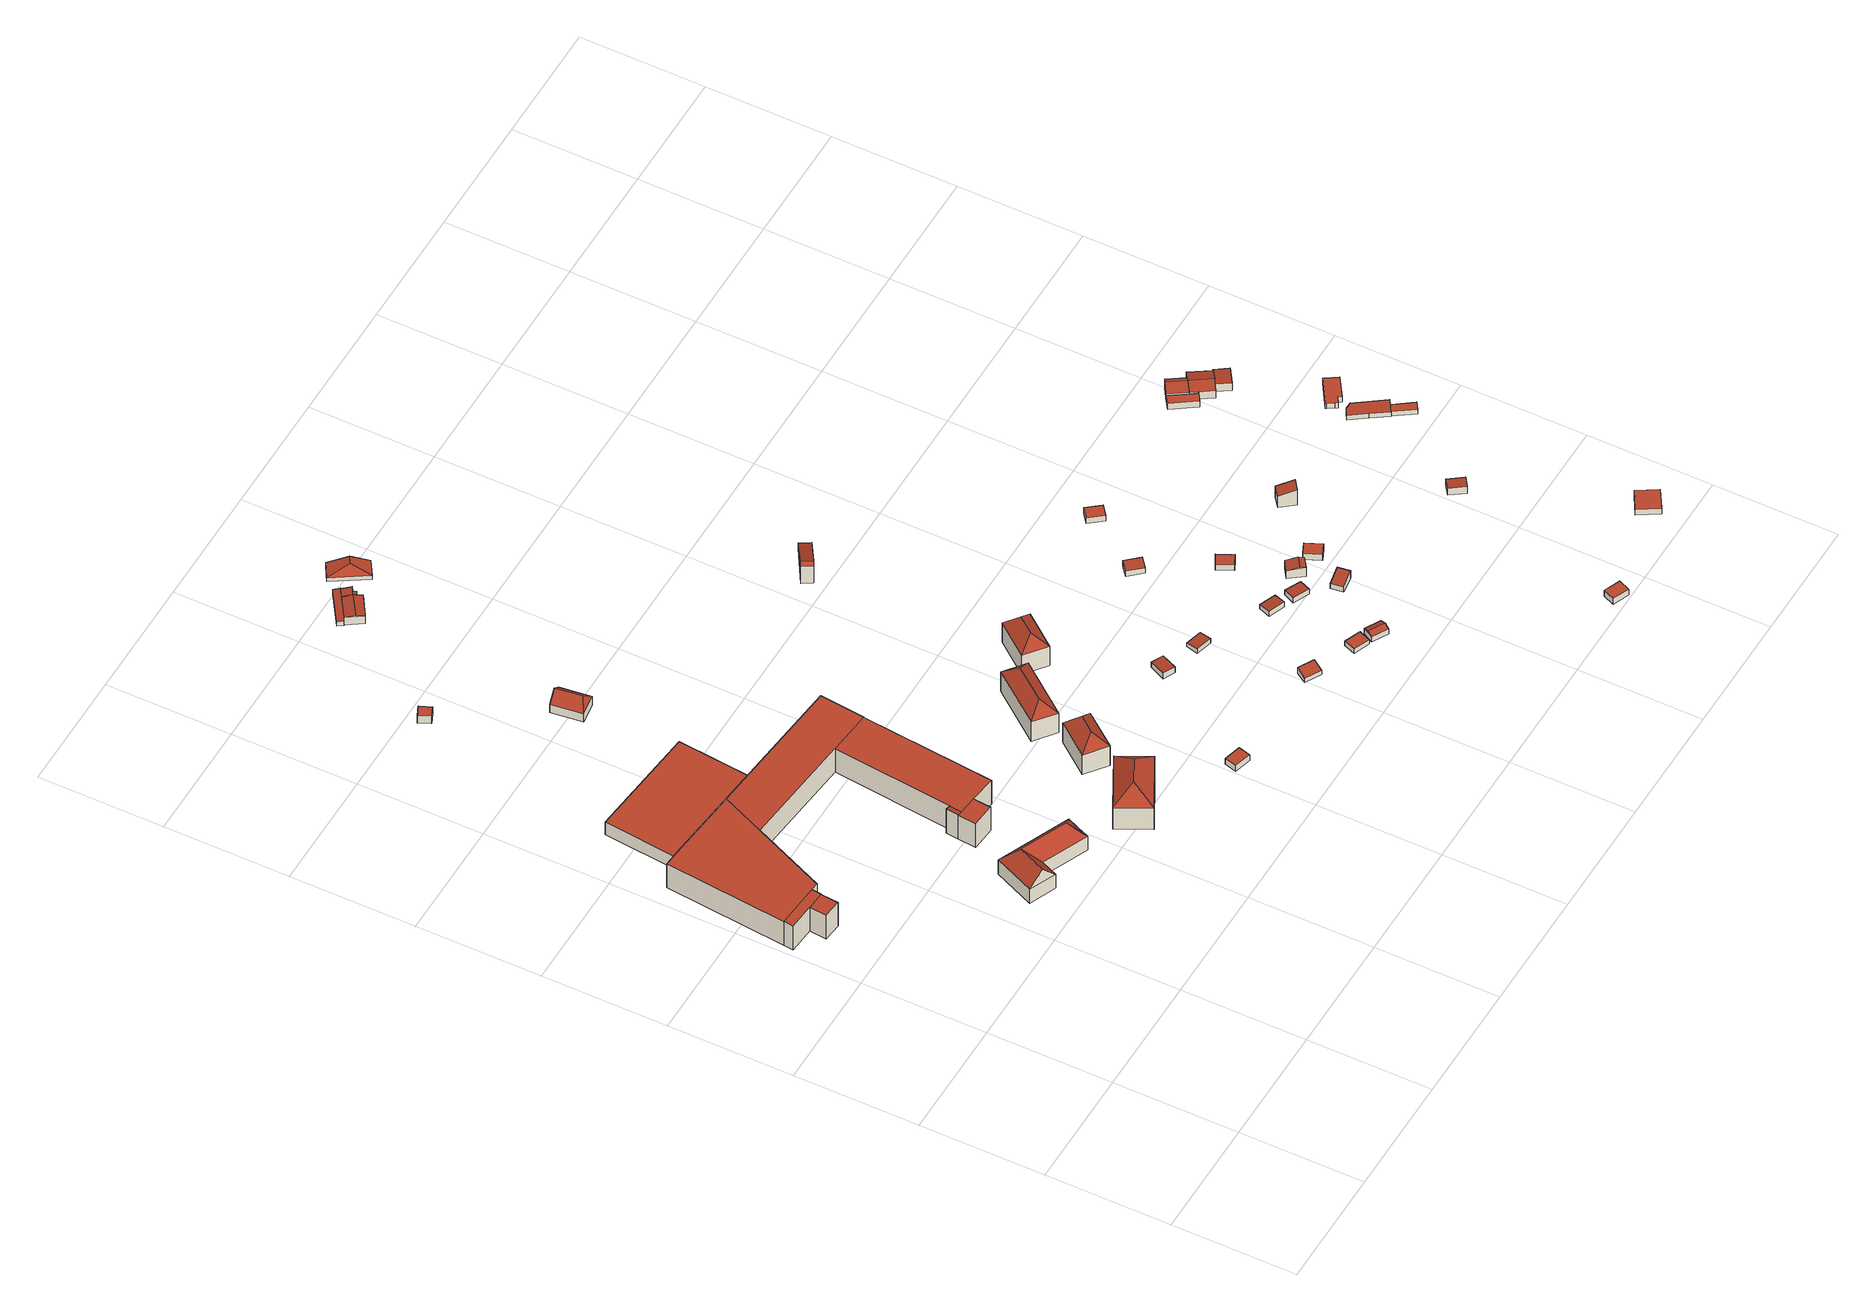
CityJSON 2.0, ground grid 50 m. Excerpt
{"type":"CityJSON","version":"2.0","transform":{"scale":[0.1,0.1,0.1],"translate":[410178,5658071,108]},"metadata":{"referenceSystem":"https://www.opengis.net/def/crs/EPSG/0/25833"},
"CityObjects":{
"building1":{"type":"Building","attributes":{"name":"Sportoberschule und Sportgymnasium Dresden","Gemeindeschluessel":14612000,"Geometrietyp2DReferenz":"3000","function":"31001_3021","roofType":"9999"},"children":["building1-1","building1-2","building1-3","building1-4","building1-5","building1-6","building1-7"]},
"building1-1":{"type":"BuildingPart","attributes":{"Dachtyp_tdc":"tdcPolyFlatRoof","Dachneigung":0,"QualitaetDacherkennung":48,"Geometrietyp2DReferenz":"3000","measuredHeight":12.19,"roofType":"1000"},"parents":["building1"],"geometry":[{"type":"MultiSurface","lod":"2","boundaries":[[[0,1,2,3,4,5]],[[6,7,8,9,10]],[[7,11,12,13,8]],[[11,7,6,1,0]],[[4,3,9,8,13]]],"semantics":{"surfaces":[{"type":"WallSurface"},{"type":"RoofSurface"},{"type":"GroundSurface"}],"values":[0,0,0,1,2]}}]},
"building1-2":{"type":"BuildingPart","attributes":{"Dachtyp_tdc":"tdcPolyFlatRoof","Dachneigung":0,"QualitaetDacherkennung":70,"Geometrietyp2DReferenz":"3000","measuredHeight":12.13,"roofType":"1000"},"parents":["building1"],"geometry":[{"type":"MultiSurface","lod":"2","boundaries":[[[14,15,16,17]],[[15,18,19,16]],[[18,20,21,19]],[[20,18,15,14,22,23]],[[17,16,19,21,24]]],"semantics":{"surfaces":[{"type":"WallSurface"},{"type":"RoofSurface"},{"type":"GroundSurface"}],"values":[0,0,0,1,2]}}]},
"building1-3":{"type":"BuildingPart","attributes":{"Dachtyp_tdc":"tdcPolyFlatRoof","Dachneigung":0,"QualitaetDacherkennung":58,"Geometrietyp2DReferenz":"3000","measuredHeight":12.18,"roofType":"1000"},"parents":["building1"],"geometry":[{"type":"MultiSurface","lod":"2","boundaries":[[[12,25,26,13]],[[25,27,28,26]],[[27,29,30,28]],[[31,32,33,34]],[[32,5,4,33]],[[32,31,29,27,25,12,5]],[[4,13,26,28,30,34,33]]],"semantics":{"surfaces":[{"type":"WallSurface"},{"type":"RoofSurface"},{"type":"GroundSurface"}],"values":[0,0,0,0,0,1,2]}}]},
"building1-4":{"type":"BuildingPart","attributes":{"Dachtyp_tdc":"tdcPolyFlatRoof","Dachneigung":9.36,"QualitaetDacherkennung":72,"Geometrietyp2DReferenz":"3000","measuredHeight":12.43,"roofType":"2100"},"parents":["building1"],"geometry":[{"type":"MultiSurface","lod":"2","boundaries":[[[35,36,37,21,20]],[[36,38,39,37]],[[38,36,35,23,40]],[[24,21,37,39]]],"semantics":{"surfaces":[{"type":"WallSurface"},{"type":"RoofSurface"},{"type":"GroundSurface"}],"values":[0,0,1,2]}}]},
"building1-5":{"type":"BuildingPart","attributes":{"Dachtyp_tdc":"tdcPolyFlatRoof","Dachneigung":0,"QualitaetDacherkennung":66,"Geometrietyp2DReferenz":"3000","measuredHeight":12.19,"roofType":"1000"},"parents":["building1"],"geometry":[{"type":"MultiSurface","lod":"2","boundaries":[[[41,42,31,34,43,44]],[[45,46,47,30,29]],[[46,48,49,47]],[[48,50,51,52,49]],[[48,46,45,42,41,50]],[[52,43,34,30,47,49]]],"semantics":{"surfaces":[{"type":"WallSurface"},{"type":"RoofSurface"},{"type":"GroundSurface"}],"values":[0,0,0,0,1,2]}}]},
"building1-6":{"type":"BuildingPart","attributes":{"Dachtyp_tdc":"tdcPolyFlatRoof","Dachneigung":0,"QualitaetDacherkennung":73,"Geometrietyp2DReferenz":"3000","measuredHeight":12.19,"roofType":"1000"},"parents":["building1"],"geometry":[{"type":"MultiSurface","lod":"2","boundaries":[[[51,53,54,52]],[[53,14,17,54]],[[55,44,43,39,38]],[[44,55,22,14,53,51]],[[52,54,17,24,39,43]]],"semantics":{"surfaces":[{"type":"WallSurface"},{"type":"RoofSurface"},{"type":"GroundSurface"}],"values":[0,0,0,1,2]}}]},
"building1-7":{"type":"BuildingPart","attributes":{"Dachtyp_tdc":"tdcPolyFlatRoof","Dachneigung":0,"QualitaetDacherkennung":68,"Geometrietyp2DReferenz":"3000","measuredHeight":12.15,"roofType":"1000"},"parents":["building1"],"geometry":[{"type":"MultiSurface","lod":"2","boundaries":[[[2,56,57,3]],[[56,58,59,57]],[[58,10,9,59]],[[10,58,56,2]],[[3,57,59,9]]],"semantics":{"surfaces":[{"type":"WallSurface"},{"type":"RoofSurface"},{"type":"GroundSurface"}],"values":[0,0,0,1,2]}}]},
"building2":{"type":"Building","attributes":{"Dachtyp_tdc":"tdcPolyFlatRoof","Gemeindeschluessel":14612000,"Dachneigung":0,"QualitaetDacherkennung":64,"Geometrietyp2DReferenz":"3000","measuredHeight":6.28,"function":"31001_3211","roofType":"1000"},"geometry":[{"type":"Solid","lod":"2","boundaries":[[[[60,61,62,63]],[[61,64,65,62]],[[64,66,67,65]],[[66,60,63,67]],[[66,64,61,60]],[[63,62,65,67]]]],"semantics":{"surfaces":[{"type":"WallSurface"},{"type":"RoofSurface"},{"type":"GroundSurface"}],"values":[[0,0,0,0,1,2]]}}]},
"building3":{"type":"Building","attributes":{"Dachtyp_tdc":"tdcFreeFormRoof","Gemeindeschluessel":14612000,"Dachneigung":47.68,"QualitaetDacherkennung":36,"Geometrietyp2DReferenz":"3000","measuredHeight":13.53,"function":"31001_9998","roofType":"5000"},"geometry":[{"type":"Solid","lod":"2","boundaries":[[[[68,69,70,71]],[[69,72,73,70]],[[72,74,75,73]],[[74,76,77,75]],[[76,78,79,77]],[[78,80,81,79]],[[80,82,83,81]],[[82,84,85,83]],[[84,68,71,85]],[[86,80,78]],[[86,82,80]],[[87,82,86]],[[82,87,84]],[[88,89,86,78,76]],[[90,88,76,74]],[[90,74,72]],[[89,88,90,72,69]],[[87,86,89,69,68]],[[87,68,84]],[[71,70,73,75,77,79,81,83,85]]]],"semantics":{"surfaces":[{"type":"WallSurface"},{"type":"RoofSurface"},{"type":"GroundSurface"}],"values":[[0,0,0,0,0,0,0,0,0,1,1,1,1,1,1,0,1,1,1,2]]}}]},
"building4":{"type":"Building","attributes":{"Dachtyp_tdc":"tdcPolyFlatRoof","Gemeindeschluessel":14612000,"Dachneigung":0,"QualitaetDacherkennung":71,"Geometrietyp2DReferenz":"3000","measuredHeight":3.81,"function":"31001_2000","roofType":"1000"},"geometry":[{"type":"Solid","lod":"2","boundaries":[[[[91,92,93,94]],[[92,95,96,93]],[[95,97,98,96]],[[97,91,94,98]],[[97,95,92,91]],[[94,93,96,98]]]],"semantics":{"surfaces":[{"type":"WallSurface"},{"type":"RoofSurface"},{"type":"GroundSurface"}],"values":[[0,0,0,0,1,2]]}}]},
"building5":{"type":"Building","attributes":{"Dachtyp_tdc":"tdcHipRoof","Gemeindeschluessel":14612000,"Dachneigung":39.57,"QualitaetDacherkennung":87,"Geometrietyp2DReferenz":"3000","measuredHeight":16.73,"function":"31001_9998","roofType":"3200"},"geometry":[{"type":"Solid","lod":"2","boundaries":[[[[99,100,101,102]],[[100,103,104,101]],[[103,105,106,104]],[[105,99,102,106]],[[103,100,107]],[[99,105,108]],[[100,99,108,107]],[[105,103,107,108]],[[102,101,104,106]]]],"semantics":{"surfaces":[{"type":"WallSurface"},{"type":"RoofSurface"},{"type":"GroundSurface"}],"values":[[0,0,0,0,1,1,1,1,2]]}}]},
"building6":{"type":"Building","attributes":{"Dachtyp_tdc":"tdcHipAndGableRoof","Gemeindeschluessel":14612000,"Dachneigung":43.48,"QualitaetDacherkennung":64,"Geometrietyp2DReferenz":"3000","measuredHeight":8.24,"function":"31001_2000","roofType":"5000"},"geometry":[{"type":"Solid","lod":"2","boundaries":[[[[109,110,111,112]],[[110,113,114,111]],[[113,115,116,114]],[[115,109,112,116]],[[113,110,117]],[[109,115,118]],[[110,109,118,117]],[[115,113,117,118]],[[112,111,114,116]]]],"semantics":{"surfaces":[{"type":"WallSurface"},{"type":"RoofSurface"},{"type":"GroundSurface"}],"values":[[0,0,0,0,1,0,1,1,2]]}}]},
"building7":{"type":"Building","attributes":{"Dachtyp_tdc":"tdcHipRoof","Gemeindeschluessel":14612000,"Dachneigung":42.94,"QualitaetDacherkennung":76,"Geometrietyp2DReferenz":"3000","measuredHeight":14.89,"function":"31001_9998","roofType":"3200"},"geometry":[{"type":"Solid","lod":"2","boundaries":[[[[119,120,121,122]],[[120,123,124,121]],[[123,125,126,124]],[[125,119,122,126]],[[123,120,127]],[[119,125,128]],[[120,119,128,127]],[[125,123,127,128]],[[122,121,124,126]]]],"semantics":{"surfaces":[{"type":"WallSurface"},{"type":"RoofSurface"},{"type":"GroundSurface"}],"values":[[0,0,0,0,1,1,1,1,2]]}}]},
"building8":{"type":"Building","attributes":{"Dachtyp_tdc":"tdcPolyFlatRoof","Gemeindeschluessel":14612000,"Dachneigung":0,"QualitaetDacherkennung":72,"Geometrietyp2DReferenz":"3000","measuredHeight":2.98,"function":"31001_9998","roofType":"1000"},"geometry":[{"type":"Solid","lod":"2","boundaries":[[[[129,130,131,132]],[[130,133,134,131]],[[133,135,136,134]],[[135,129,132,136]],[[135,133,130,129]],[[132,131,134,136]]]],"semantics":{"surfaces":[{"type":"WallSurface"},{"type":"RoofSurface"},{"type":"GroundSurface"}],"values":[[0,0,0,0,1,2]]}}]},
"building9":{"type":"Building","attributes":{"Dachtyp_tdc":"tdcHipRoof","Gemeindeschluessel":14612000,"Dachneigung":42.92,"QualitaetDacherkennung":82,"Geometrietyp2DReferenz":"3000","measuredHeight":14.8,"function":"31001_9998","roofType":"3200"},"geometry":[{"type":"Solid","lod":"2","boundaries":[[[[137,138,139,140]],[[138,141,142,139]],[[141,143,144,142]],[[143,137,140,144]],[[141,138,145]],[[137,143,146]],[[138,137,146,145]],[[143,141,145,146]],[[140,139,142,144]]]],"semantics":{"surfaces":[{"type":"WallSurface"},{"type":"RoofSurface"},{"type":"GroundSurface"}],"values":[[0,0,0,0,1,1,1,1,2]]}}]},
"building10":{"type":"Building","attributes":{"Dachtyp_tdc":"tdcFreeFormRoof","Gemeindeschluessel":14612000,"Dachneigung":10.03,"QualitaetDacherkennung":83,"Geometrietyp2DReferenz":"3000","measuredHeight":4.5,"function":"31001_9998","roofType":"5000"},"geometry":[{"type":"Solid","lod":"2","boundaries":[[[[147,148,149,150]],[[148,151,152,149]],[[151,153,154,152]],[[153,155,156,154]],[[155,147,150,156]],[[157,158,148,147]],[[155,153,151,158,157]],[[151,148,158]],[[147,155,157]],[[150,149,152,154,156]]]],"semantics":{"surfaces":[{"type":"WallSurface"},{"type":"RoofSurface"},{"type":"GroundSurface"}],"values":[[0,0,0,0,0,1,1,0,0,2]]}}]},
"building11":{"type":"Building","attributes":{"Dachtyp_tdc":"tdcPolyFlatRoof","Gemeindeschluessel":14612000,"Dachneigung":7.34,"QualitaetDacherkennung":63,"Geometrietyp2DReferenz":"3000","measuredHeight":2.37,"function":"31001_9998","roofType":"2100"},"geometry":[{"type":"Solid","lod":"2","boundaries":[[[[159,160,161,162]],[[160,163,164,161]],[[163,165,166,164]],[[165,167,168,166]],[[167,169,170,168]],[[169,159,162,170]],[[169,167,165,163,160,159]],[[162,161,164,166,168,170]]]],"semantics":{"surfaces":[{"type":"WallSurface"},{"type":"RoofSurface"},{"type":"GroundSurface"}],"values":[[0,0,0,0,0,0,1,2]]}}]},
"building12":{"type":"Building","attributes":{"Dachtyp_tdc":"tdcPolyFlatRoof","Gemeindeschluessel":14612000,"Dachneigung":9.64,"QualitaetDacherkennung":60,"Geometrietyp2DReferenz":"3000","measuredHeight":4.06,"function":"31001_9998","roofType":"2100"},"geometry":[{"type":"Solid","lod":"2","boundaries":[[[[171,172,173,174]],[[172,151,175,173]],[[151,176,177,175]],[[176,171,174,177]],[[176,151,172,171]],[[174,173,175,177]]]],"semantics":{"surfaces":[{"type":"WallSurface"},{"type":"RoofSurface"},{"type":"GroundSurface"}],"values":[[0,0,0,0,1,2]]}}]},
"building13":{"type":"Building","attributes":{"Dachtyp_tdc":"tdcPolyFlatRoof","Gemeindeschluessel":14612000,"Dachneigung":8.99,"QualitaetDacherkennung":72,"Geometrietyp2DReferenz":"3000","measuredHeight":4.54,"function":"31001_9998","roofType":"2100"},"geometry":[{"type":"Solid","lod":"2","boundaries":[[[[176,178,179,180]],[[178,181,182,179]],[[181,183,184,182]],[[183,171,185,184]],[[171,176,180,185]],[[171,183,181,178,176]],[[180,179,182,184,185]]]],"semantics":{"surfaces":[{"type":"WallSurface"},{"type":"RoofSurface"},{"type":"GroundSurface"}],"values":[[0,0,0,0,0,1,2]]}}]},
"building14":{"type":"Building","attributes":{"Dachtyp_tdc":"tdcHipAndGableRoof","Gemeindeschluessel":14612000,"Dachneigung":19.66,"QualitaetDacherkennung":12,"Geometrietyp2DReferenz":"3000","measuredHeight":4.58,"function":"31001_9998","roofType":"5000"},"geometry":[{"type":"Solid","lod":"2","boundaries":[[[[186,187,188,189]],[[187,190,191,188]],[[190,192,193,191]],[[192,186,189,193]],[[190,187,194]],[[186,192,195]],[[187,186,195,194]],[[192,190,194,195]],[[189,188,191,193]]]],"semantics":{"surfaces":[{"type":"WallSurface"},{"type":"RoofSurface"},{"type":"GroundSurface"}],"values":[[0,0,0,0,1,0,1,1,2]]}}]},
"building15":{"type":"Building","attributes":{"Dachtyp_tdc":"tdcHipRoof","Gemeindeschluessel":14612000,"Dachneigung":42.93,"QualitaetDacherkennung":78,"Geometrietyp2DReferenz":"3000","measuredHeight":14.84,"function":"31001_9998","roofType":"3200"},"geometry":[{"type":"Solid","lod":"2","boundaries":[[[[196,197,198,199]],[[197,200,201,198]],[[200,202,203,201]],[[202,196,199,203]],[[200,197,204]],[[196,202,205]],[[197,196,205,204]],[[202,200,204,205]],[[199,198,201,203]]]],"semantics":{"surfaces":[{"type":"WallSurface"},{"type":"RoofSurface"},{"type":"GroundSurface"}],"values":[[0,0,0,0,1,1,1,1,2]]}}]},
"building16":{"type":"Building","attributes":{"Dachtyp_tdc":"tdcPolyFlatRoof","Gemeindeschluessel":14612000,"Dachneigung":3.46,"QualitaetDacherkennung":69,"Geometrietyp2DReferenz":"3000","measuredHeight":2.94,"function":"31001_9998","roofType":"2100"},"geometry":[{"type":"Solid","lod":"2","boundaries":[[[[206,207,208,209]],[[210,211,212,213]],[[209,208,211,210]],[[208,207,212,211]],[[207,206,213,212]],[[206,209,210,213]]]],"semantics":{"surfaces":[{"type":"RoofSurface"},{"type":"GroundSurface"},{"type":"WallSurface"}],"values":[[0,1,2,2,2,2]]}}]},
"building17":{"type":"Building","attributes":{"Dachtyp_tdc":"tdcPolyFlatRoof","Gemeindeschluessel":14612000,"Dachneigung":12.27,"QualitaetDacherkennung":58,"Geometrietyp2DReferenz":"3000","measuredHeight":3.1,"function":"31001_9998","roofType":"2100"},"geometry":[{"type":"Solid","lod":"2","boundaries":[[[[214,215,216,217]],[[215,218,219,216]],[[218,220,221,219]],[[220,214,217,221]],[[220,218,215,214]],[[217,216,219,221]]]],"semantics":{"surfaces":[{"type":"WallSurface"},{"type":"RoofSurface"},{"type":"GroundSurface"}],"values":[[0,0,0,0,1,2]]}}]},
"building18":{"type":"Building","attributes":{"Dachtyp_tdc":"tdcPolyFlatRoof","Gemeindeschluessel":14612000,"Dachneigung":6.27,"QualitaetDacherkennung":71,"Geometrietyp2DReferenz":"3000","measuredHeight":2.35,"function":"31001_9998","roofType":"2100"},"geometry":[{"type":"Solid","lod":"2","boundaries":[[[[222,223,224,225]],[[226,227,223,222]],[[227,228,224,223]],[[228,229,225,224]],[[229,226,222,225]],[[229,228,227,226]]]],"semantics":{"surfaces":[{"type":"GroundSurface"},{"type":"WallSurface"},{"type":"RoofSurface"}],"values":[[0,1,1,1,1,2]]}}]},
"building19":{"type":"Building","attributes":{"Dachtyp_tdc":"tdcPolyFlatRoof","Gemeindeschluessel":14612000,"Dachneigung":0,"QualitaetDacherkennung":82,"Geometrietyp2DReferenz":"3000","measuredHeight":2.36,"function":"31001_9998","roofType":"1000"},"geometry":[{"type":"Solid","lod":"2","boundaries":[[[[230,231,232,233]],[[231,234,235,232]],[[234,236,237,235]],[[236,230,233,237]],[[236,234,231,230]],[[233,232,235,237]]]],"semantics":{"surfaces":[{"type":"WallSurface"},{"type":"RoofSurface"},{"type":"GroundSurface"}],"values":[[0,0,0,0,1,2]]}}]},
"building20":{"type":"Building","attributes":{"Dachtyp_tdc":"tdcGableRoof","Gemeindeschluessel":14612000,"Dachneigung":25.13,"QualitaetDacherkennung":4,"Geometrietyp2DReferenz":"3000","measuredHeight":9.77,"function":"31001_9998","roofType":"3100"},"geometry":[{"type":"Solid","lod":"2","boundaries":[[[[238,239,240,241]],[[239,242,243,240]],[[242,244,245,243]],[[244,238,241,245]],[[242,239,246]],[[238,244,247]],[[239,238,247,246]],[[244,242,246,247]],[[241,240,243,245]]]],"semantics":{"surfaces":[{"type":"WallSurface"},{"type":"RoofSurface"},{"type":"GroundSurface"}],"values":[[0,0,0,0,0,0,1,1,2]]}}]},
"building21":{"type":"Building","attributes":{"Dachtyp_tdc":"tdcGableRoof","Gemeindeschluessel":14612000,"Dachneigung":22.14,"QualitaetDacherkennung":78,"Geometrietyp2DReferenz":"3000","measuredHeight":3.64,"function":"31001_9998","roofType":"3100"},"geometry":[{"type":"Solid","lod":"2","boundaries":[[[[248,249,250,251]],[[249,252,253,250]],[[252,254,255,253]],[[254,248,251,255]],[[252,249,256]],[[248,254,257]],[[249,248,257,256]],[[254,252,256,257]],[[251,250,253,255]]]],"semantics":{"surfaces":[{"type":"WallSurface"},{"type":"RoofSurface"},{"type":"GroundSurface"}],"values":[[0,0,0,0,0,0,1,1,2]]}}]},
"building22":{"type":"Building","attributes":{"Gemeindeschluessel":14612000,"Dachtyp_tdc":"tdcPolyFlatRoof","Dachneigung":7.24,"QualitaetDacherkennung":73,"Geometrietyp2DReferenz":"3000","measuredHeight":2.57,"function":"31001_9998","roofType":"2100"},"geometry":[{"type":"Solid","lod":"2","boundaries":[[[[258,259,260,261]],[[259,262,263,260]],[[262,264,265,263]],[[264,258,261,265]],[[264,262,259,258]],[[261,260,263,265]]]],"semantics":{"surfaces":[{"type":"WallSurface"},{"type":"RoofSurface"},{"type":"GroundSurface"}],"values":[[0,0,0,0,1,2]]}}]},
"building23":{"type":"Building","attributes":{"Dachtyp_tdc":"tdcPolyFlatRoof","Gemeindeschluessel":14612000,"Dachneigung":4.2,"QualitaetDacherkennung":83,"Geometrietyp2DReferenz":"3000","measuredHeight":2.62,"function":"31001_9998","roofType":"2100"},"geometry":[{"type":"Solid","lod":"2","boundaries":[[[[266,267,268,269]],[[267,270,271,268]],[[270,272,273,271]],[[272,266,269,273]],[[272,270,267,266]],[[269,268,271,273]]]],"semantics":{"surfaces":[{"type":"WallSurface"},{"type":"RoofSurface"},{"type":"GroundSurface"}],"values":[[0,0,0,0,1,2]]}}]},
"building24":{"type":"Building","attributes":{"Dachtyp_tdc":"tdcPolyFlatRoof","Gemeindeschluessel":14612000,"Dachneigung":4.17,"QualitaetDacherkennung":100,"Geometrietyp2DReferenz":"3000","measuredHeight":3,"function":"31001_9998","roofType":"2100"},"geometry":[{"type":"Solid","lod":"2","boundaries":[[[[274,275,276,277]],[[275,278,279,276]],[[278,280,281,279]],[[278,275,274,280]],[[281,277,276,279]],[[280,274,277,281]]]],"semantics":{"surfaces":[{"type":"WallSurface"},{"type":"RoofSurface"},{"type":"GroundSurface"}],"values":[[0,0,0,1,2,0]]}}]},
"building25":{"type":"Building","attributes":{"Dachtyp_tdc":"tdcPolyFlatRoof","Gemeindeschluessel":14612000,"Dachneigung":10.43,"QualitaetDacherkennung":72,"Geometrietyp2DReferenz":"3000","measuredHeight":3.87,"function":"31001_9998","roofType":"2100"},"geometry":[{"type":"Solid","lod":"2","boundaries":[[[[282,283,284,285]],[[283,286,287,284]],[[286,288,289,287]],[[288,282,285,289]],[[285,284,287,289]],[[288,286,283,282]]]],"semantics":{"surfaces":[{"type":"WallSurface"},{"type":"GroundSurface"},{"type":"RoofSurface"}],"values":[[0,0,0,0,1,2]]}}]},
"building26":{"type":"Building","attributes":{"Dachtyp_tdc":"tdcPolyFlatRoof","Gemeindeschluessel":14612000,"Dachneigung":0,"QualitaetDacherkennung":80,"Geometrietyp2DReferenz":"3000","measuredHeight":2.72,"function":"31001_9998","roofType":"1000"},"geometry":[{"type":"Solid","lod":"2","boundaries":[[[[290,291,292,293]],[[291,294,295,292]],[[294,296,297,295]],[[296,290,293,297]],[[296,294,291,290]],[[293,292,295,297]]]],"semantics":{"surfaces":[{"type":"WallSurface"},{"type":"RoofSurface"},{"type":"GroundSurface"}],"values":[[0,0,0,0,1,2]]}}]},
"building27":{"type":"Building","attributes":{"Dachtyp_tdc":"tdcGableRoof","Gemeindeschluessel":14612000,"Dachneigung":12.17,"QualitaetDacherkennung":83,"Geometrietyp2DReferenz":"3000","measuredHeight":4.86,"function":"31001_9998","roofType":"3100"},"geometry":[{"type":"Solid","lod":"2","boundaries":[[[[298,299,300,301]],[[302,303,304,305]],[[306,307,301,300]],[[307,306,303,302]],[[306,299,304,303]],[[299,298,305,304]],[[298,307,302,305]],[[299,306,300]],[[307,298,301]]]],"semantics":{"surfaces":[{"type":"RoofSurface"},{"type":"GroundSurface"},{"type":"WallSurface"}],"values":[[0,1,0,2,2,2,2,2,2]]}}]},
"building28":{"type":"Building","attributes":{"Dachtyp_tdc":"tdcPolyFlatRoof","Gemeindeschluessel":14612000,"Dachneigung":0,"QualitaetDacherkennung":0,"Geometrietyp2DReferenz":"3000","BezugspunktDach":"2000","measuredHeight":3,"function":"31001_9998"},"geometry":[{"type":"MultiSurface","lod":"2","boundaries":[[[308,309,310,311]],[[311,310,312,313]],[[310,309,314,312]],[[309,308,315,314]],[[308,311,313,315]],[[313,312,314,315]]],"semantics":{"surfaces":[{"type":"RoofSurface"},{"type":"WallSurface"},{"type":"GroundSurface"}],"values":[0,1,1,1,1,2]}}]},
"building29":{"type":"Building","attributes":{"Gemeindeschluessel":14612000,"Dachorientierung":0,"MittlereTraufHoehe":111.75,"ObjektHoehe":3,"BodenHoehe":108.75,"Geometrietyp2DReferenz":"3000","BezugspunktDach":"2000","AbsoluteHoehe":111.75,"Dachflaeche":34.99,"measuredHeight":3,"function":"31001_9998","storeysAboveGround":1},"geometry":[{"type":"MultiSurface","lod":"2","boundaries":[[[316,317,318,319]],[[319,318,320,321]],[[318,317,322,320]],[[317,316,323,322]],[[316,319,321,323]],[[321,320,322,323]]],"semantics":{"surfaces":[{"type":"RoofSurface"},{"type":"WallSurface"},{"type":"GroundSurface"}],"values":[0,1,1,1,1,2]}}]},
"building30":{"type":"Building","attributes":{"Dachtyp_tdc":"tdcPolyFlatRoof","Gemeindeschluessel":14612000,"Dachneigung":0,"QualitaetDacherkennung":79,"Geometrietyp2DReferenz":"3000","measuredHeight":2.78,"function":"31001_9998","roofType":"1000"},"geometry":[{"type":"Solid","lod":"2","boundaries":[[[[324,325,326,327]],[[325,328,329,326]],[[328,330,331,329]],[[330,324,327,331]],[[330,328,325,324]],[[327,326,329,331]]]],"semantics":{"surfaces":[{"type":"WallSurface"},{"type":"RoofSurface"},{"type":"GroundSurface"}],"values":[[0,0,0,0,1,2]]}}]},
"building31":{"type":"Building","attributes":{"Dachtyp_tdc":"tdcPolyFlatRoof","Gemeindeschluessel":14612000,"Dachneigung":16.83,"QualitaetDacherkennung":44,"Geometrietyp2DReferenz":"3000","measuredHeight":7.86,"function":"31001_9998","roofType":"2100"},"geometry":[{"type":"Solid","lod":"2","boundaries":[[[[332,333,334,335]],[[333,336,337,334]],[[336,338,339,337]],[[338,332,335,339]],[[338,336,333,332]],[[335,334,337,339]]]],"semantics":{"surfaces":[{"type":"WallSurface"},{"type":"RoofSurface"},{"type":"GroundSurface"}],"values":[[0,0,0,0,1,2]]}}]},
"building32":{"type":"Building","attributes":{"Dachtyp_tdc":"tdcPolyFlatRoof","Gemeindeschluessel":14612000,"Dachneigung":5.88,"QualitaetDacherkennung":47,"Geometrietyp2DReferenz":"3000","measuredHeight":3.5,"function":"31001_9998","roofType":"2100"},"geometry":[{"type":"Solid","lod":"2","boundaries":[[[[340,341,342,343]],[[341,344,345,342]],[[344,346,347,345]],[[346,340,343,347]],[[346,344,341,340]],[[343,342,345,347]]]],"semantics":{"surfaces":[{"type":"WallSurface"},{"type":"RoofSurface"},{"type":"GroundSurface"}],"values":[[0,0,0,0,1,2]]}}]},
"building33":{"type":"Building","attributes":{"Gemeindeschluessel":14612000,"Dachorientierung":0,"MittlereTraufHoehe":111.59,"ObjektHoehe":3,"BodenHoehe":108.59,"Geometrietyp2DReferenz":"3000","BezugspunktDach":"2000","AbsoluteHoehe":111.59,"Dachflaeche":82.37,"measuredHeight":3,"function":"31001_9998","storeysAboveGround":1},"geometry":[{"type":"MultiSurface","lod":"2","boundaries":[[[348,349,350,351]],[[351,350,352,353]],[[350,349,354,352]],[[349,348,355,354]],[[348,351,353,355]],[[353,352,354,355]]],"semantics":{"surfaces":[{"type":"RoofSurface"},{"type":"WallSurface"},{"type":"GroundSurface"}],"values":[0,1,1,1,1,2]}}]},
"building34":{"type":"Building","attributes":{"Dachtyp_tdc":"tdcPolyFlatRoof","Gemeindeschluessel":14612000,"Dachneigung":0,"QualitaetDacherkennung":62,"Geometrietyp2DReferenz":"3000","measuredHeight":3,"function":"31001_9998","roofType":"1000"},"geometry":[{"type":"Solid","lod":"2","boundaries":[[[[356,357,358,359]],[[357,360,361,358]],[[360,362,363,361]],[[362,364,365,363]],[[364,356,359,365]],[[364,362,360,357,356]],[[359,358,361,363,365]]]],"semantics":{"surfaces":[{"type":"WallSurface"},{"type":"RoofSurface"},{"type":"GroundSurface"}],"values":[[0,0,0,0,0,1,2]]}}]},
"building35":{"type":"Building","attributes":{"Dachtyp_tdc":"tdcGableRoof","Gemeindeschluessel":14612000,"Dachneigung":13.42,"QualitaetDacherkennung":83,"Geometrietyp2DReferenz":"3000","measuredHeight":4.96,"function":"31001_9998","roofType":"3100"},"geometry":[{"type":"Solid","lod":"2","boundaries":[[[[366,367,368,369]],[[367,370,371,368]],[[370,372,373,371]],[[372,366,369,373]],[[370,367,374]],[[366,372,375]],[[367,366,375,374]],[[372,370,374,375]],[[369,368,371,373]]]],"semantics":{"surfaces":[{"type":"WallSurface"},{"type":"RoofSurface"},{"type":"GroundSurface"}],"values":[[0,0,0,0,0,0,1,1,2]]}}]},
"building36":{"type":"Building","attributes":{"Dachtyp_tdc":"tdcGableRoof","Gemeindeschluessel":14612000,"Dachneigung":13.7,"QualitaetDacherkennung":80,"Geometrietyp2DReferenz":"3000","measuredHeight":5.01,"function":"31001_9998","roofType":"3100"},"geometry":[{"type":"Solid","lod":"2","boundaries":[[[[376,377,371,378]],[[377,379,380,371]],[[379,367,368,380]],[[367,381,382,368]],[[381,383,384,382]],[[383,385,386,384]],[[385,387,388,386]],[[387,389,390,388]],[[389,376,378,390]],[[385,383,381,367,379]],[[379,377,376,389,387,385]],[[378,371,380,368,382,384,386,388,390]]]],"semantics":{"surfaces":[{"type":"WallSurface"},{"type":"RoofSurface"},{"type":"GroundSurface"}],"values":[[0,0,0,0,0,0,0,0,0,1,1,2]]}}]},
"building37":{"type":"Building","attributes":{"Dachtyp_tdc":"tdcPolyFlatRoof","Gemeindeschluessel":14612000,"Dachneigung":4.18,"QualitaetDacherkennung":66,"Geometrietyp2DReferenz":"3000","measuredHeight":2.7,"function":"31001_9998","roofType":"2100"},"geometry":[{"type":"Solid","lod":"2","boundaries":[[[[391,392,393,394]],[[392,395,396,393]],[[395,397,398,396]],[[397,399,400,398]],[[399,401,402,400]],[[401,403,404,402]],[[403,391,394,404]],[[403,401,399,397,395,392,391]],[[394,393,396,398,400,402,404]]]],"semantics":{"surfaces":[{"type":"WallSurface"},{"type":"RoofSurface"},{"type":"GroundSurface"}],"values":[[0,0,0,0,0,0,0,1,2]]}}]},
"building38":{"type":"Building","attributes":{"Dachtyp_tdc":"tdcPolyFlatRoof","Gemeindeschluessel":14612000,"Dachneigung":2.81,"QualitaetDacherkennung":59,"Geometrietyp2DReferenz":"3000","measuredHeight":2.55,"function":"31001_9998","roofType":"2100"},"geometry":[{"type":"Solid","lod":"2","boundaries":[[[[405,406,407,408]],[[409,410,406,405]],[[410,411,407,406]],[[411,403,408,407]],[[403,409,405,408]],[[403,411,410,409]]]],"semantics":{"surfaces":[{"type":"GroundSurface"},{"type":"WallSurface"},{"type":"RoofSurface"}],"values":[[0,1,1,1,1,2]]}}]},
"building39":{"type":"Building","attributes":{"Dachtyp_tdc":"tdcPolyFlatRoof","Gemeindeschluessel":14612000,"Dachneigung":7.08,"QualitaetDacherkennung":87,"Geometrietyp2DReferenz":"3000","measuredHeight":3.84,"function":"31001_9998","roofType":"2100"},"geometry":[{"type":"Solid","lod":"2","boundaries":[[[[412,413,414,415]],[[413,416,417,414]],[[416,418,419,417]],[[418,420,421,419]],[[420,412,415,421]],[[420,418,416,413,412]],[[415,414,417,419,421]]]],"semantics":{"surfaces":[{"type":"WallSurface"},{"type":"RoofSurface"},{"type":"GroundSurface"}],"values":[[0,0,0,0,0,1,2]]}}]},
"building40":{"type":"Building","attributes":{"Dachtyp_tdc":"tdcPolyFlatRoof","Gemeindeschluessel":14612000,"Dachneigung":0,"QualitaetDacherkennung":77,"Geometrietyp2DReferenz":"3000","measuredHeight":2.68,"function":"31001_9998","roofType":"1000"},"geometry":[{"type":"Solid","lod":"2","boundaries":[[[[422,423,424,425]],[[423,426,427,424]],[[426,428,429,427]],[[428,430,431,429]],[[430,432,433,431]],[[432,434,435,433]],[[434,436,437,435]],[[436,422,425,437]],[[436,434,432,430,428,426,423,422]],[[425,424,427,429,431,433,435,437]]]],"semantics":{"surfaces":[{"type":"WallSurface"},{"type":"RoofSurface"},{"type":"GroundSurface"}],"values":[[0,0,0,0,0,0,0,0,1,2]]}}]}
},
"vertices":[
[189,1795,157],[185,1756,157],[185,1756,156],[185,1756,35],[189,1795,35],[189,1795,156],[111,1762,157],[4,1770,157],[4,1770,35],[111,1762,35],[111,1762,156],[8,1809,157],[8,1809,156],[8,1809,35],
[838,1501,156],[831,1431,156],[831,1431,35],[838,1501,35],[736,1440,156],[736,1440,35],[743,1512,156],[743,1512,35],[764,1509,156],[761,1510,156],[764,1509,35],
[57,2301,156],[57,2301,35],[147,2293,156],[147,2293,35],[429,2264,156],[429,2264,35],[351,2088,156],[221,1792,156],[221,1792,35],[351,2088,35],
[743,1512,159],[748,1563,159],[748,1563,35],[769,1560,155],[769,1560,35],[764,1509,155],
[818,2042,157],[351,2088,157],[818,2042,35],[818,2042,156],[429,2264,157],[609,2246,157],[609,2246,35],[1016,2205,157],[1016,2205,35],[998,2024,157],[998,2024,156],[998,2024,35],
[945,1489,156],[945,1489,35],[769,1560,156],
[178,1686,156],[178,1686,35],[104,1693,156],[104,1693,35],
[640,2565,95],[609,2246,95],[609,2246,32],[640,2565,32],[147,2293,95],[147,2293,32],[179,2611,95],[179,2611,32],
[912,1090,103],[729,1169,103],[729,1169,32],[912,1090,32],[701,1102,103],[701,1102,32],[593,1148,103],[593,1148,32],[665,1312,103],[665,1312,32],[954,1188,103],[954,1188,32],[920,1109,103],[920,1109,32],[918,1102,103],[918,1102,32],[916,1098,103],[916,1098,32],[884,1160,162],[908,1101,112],[695,1236,167],[701,1239,162],[647,1125,168],
[359,3396,67],[338,3442,67],[338,3442,29],[359,3396,29],[378,3461,67],[378,3461,29],[400,3414,67],[400,3414,29],
[1042,1059,141],[1262,1175,141],[1262,1175,32],[1042,1059,32],[1329,1047,140],[1329,1047,32],[1109,931,140],[1109,931,32],[1235,1079,199],[1139,1028,199],
[686,3069,73],[702,2944,73],[702,2944,27],[686,3069,27],[620,2933,68],[620,2933,27],[603,3059,68],[603,3059,27],[660,2957,110],[646,3064,110],
[1219,1276,131],[1323,1410,131],[1323,1410,34],[1219,1276,34],[1407,1345,134],[1407,1345,34],[1303,1211,134],[1303,1211,34],[1341,1342,182],[1291,1279,182],
[1557,793,61],[1489,811,61],[1489,811,31],[1557,793,31],[1502,860,61],[1502,860,31],[1570,842,61],[1570,842,31],
[1273,1508,133],[1433,1715,133],[1433,1715,34],[1273,1508,34],[1516,1650,134],[1516,1650,34],[1355,1443,134],[1355,1443,34],[1443,1642,182],[1343,1513,182],
[645,3898,46],[728,3952,46],[728,3952,8],[645,3898,8],[757,3908,51],[757,3908,8],[769,3890,47],[769,3890,8],[686,3836,47],[686,3836,8],[667,3865,53],[749,3920,53],
[728,3952,28],[645,3898,28],[645,3898,4],[728,3952,4],[631,3920,25],[631,3920,4],[761,4005,25],[761,4005,4],[776,3983,28],[776,3983,4],[760,3973,28],[760,3973,4],
[762,3928,53],[770,3916,51],[770,3916,13],[762,3928,13],[757,3908,13],[750,3920,53],[750,3920,13],
[728,3952,47],[728,3952,7],[750,3920,7],[760,3973,47],[760,3973,7],[781,3940,53],[781,3940,7],[762,3928,7],
[945,3953,26],[883,3915,26],[883,3915,6],[945,3953,6],[800,4051,22],[800,4051,6],[863,4089,22],[863,4089,6],[876,3999,52],[906,4017,52],
[1538,1687,133],[1642,1821,133],[1642,1821,34],[1538,1687,34],[1726,1756,131],[1726,1756,34],[1622,1622,131],[1622,1622,34],[1656,1755,182],[1605,1689,182],
[1800,1220,63],[1830,1284,59],[1784,1305,59],[1755,1242,63],[1755,1242,33],[1784,1305,33],[1830,1284,33],[1800,1220,33],
[2063,808,61],[2038,765,50],[2038,765,30],[2063,808,30],[1977,800,50],[1977,800,30],[2003,843,61],[2003,843,30],
[1918,1196,31],[1931,1245,31],[1998,1227,31],[1986,1179,31],[1918,1196,54],[1931,1245,49],[1998,1227,49],[1986,1179,54],
[2244,687,53],[2179,713,53],[2179,713,30],[2244,687,30],[2197,760,53],[2197,760,30],[2262,734,53],[2262,734,30],
[1721,2673,31],[1745,2634,31],[1745,2634,6],[1721,2673,6],[1599,2546,93],[1599,2546,6],[1576,2585,93],[1576,2585,6],[1612,2554,104],[1588,2592,104],
[2319,651,56],[2258,685,56],[2258,685,29],[2319,651,29],[2282,728,55],[2282,728,29],[2343,695,54],[2343,695,29],[2269,705,65],[2330,671,65],
[2278,1080,50],[2260,1033,56],[2260,1033,30],[2278,1080,30],[2195,1058,56],[2195,1058,30],[2213,1105,50],[2213,1105,30],
[2372,1029,56],[2352,984,59],[2352,984,33],[2372,1029,33],[2288,1013,59],[2288,1013,33],[2309,1058,56],[2309,1058,33],
[2191,1548,32],[2145,1601,32],[2145,1601,5],[2191,1548,5],[2183,1634,35],[2183,1634,5],[2229,1581,35],[2229,1581,5],
[2417,935,51],[2486,945,64],[2486,945,25],[2417,935,25],[2493,896,64],[2493,896,25],[2424,886,51],[2424,886,25],
[2349,1278,34],[2318,1340,34],[2318,1340,7],[2349,1278,7],[2363,1363,34],[2363,1363,7],[2394,1300,34],[2394,1300,7],
[2437,1128,52],[2396,1099,52],[2424,1060,62],[2465,1089,62],[2478,1071,13],[2437,1042,13],[2396,1099,13],[2437,1128,13],[2437,1042,58],[2478,1071,58],
[2583,1051,36],[2554,1115,36],[2508,1094,36],[2538,1030,36],[2508,1094,6],[2538,1030,6],[2554,1115,6],[2583,1051,6],
[2897,8,38],[2917,54,38],[2852,82,38],[2833,36,38],[2852,82,8],[2833,36,8],[2917,54,8],[2897,8,8],
[2383,1819,34],[2344,1788,34],[2344,1788,6],[2383,1819,6],[2301,1843,34],[2301,1843,6],[2340,1874,34],[2340,1874,6],
[2728,1233,84],[2685,1288,63],[2685,1288,5],[2728,1233,5],[2724,1319,63],[2724,1319,5],[2768,1264,84],[2768,1264,5],
[3013,790,47],[3053,819,42],[3053,819,12],[3013,790,12],[3094,762,42],[3094,762,12],[3053,733,47],[3053,733,12],
[3293,91,36],[3370,137,36],[3322,216,36],[3245,170,36],[3322,216,6],[3245,170,6],[3370,137,6],[3293,91,6],
[2912,1848,38],[2944,1870,38],[2944,1870,8],[2912,1848,8],[2988,1803,38],[2988,1803,8],[3007,1775,38],[3007,1775,8],[2975,1754,38],[2975,1754,8],
[2997,1905,53],[3041,1839,53],[3041,1839,7],[2997,1905,7],[2988,1803,46],[2988,1803,7],[2944,1870,46],[2944,1870,7],[3026,1829,57],[2982,1895,57],
[3007,1775,45],[2988,1803,45],[3007,1775,7],[3027,1829,57],[3027,1829,7],[3070,1858,44],[3070,1858,7],[3122,1780,44],[3122,1780,7],[3079,1751,57],[3079,1751,7],[3065,1742,53],[3065,1742,7],[3040,1725,45],[3040,1725,7],
[3252,1142,33],[3208,1206,33],[3208,1206,10],[3252,1142,10],[3163,1271,33],[3163,1271,10],[3191,1288,36],[3191,1288,10],[3217,1287,37],[3217,1287,10],[3297,1173,37],[3297,1173,10],[3279,1161,36],[3279,1161,10],
[3333,1084,11],[3305,1065,11],[3252,1142,11],[3279,1161,11],[3333,1084,36],[3305,1065,35],[3252,1142,35],
[3098,1692,46],[3065,1742,46],[3065,1742,8],[3098,1692,8],[3122,1780,38],[3122,1780,8],[3132,1787,36],[3132,1787,8],[3165,1736,36],[3165,1736,8],
[3222,1339,37],[3199,1324,37],[3199,1324,10],[3222,1339,10],[3193,1333,37],[3193,1333,10],[3177,1358,37],[3177,1358,10],[3174,1363,37],[3174,1363,10],[3276,1428,37],[3276,1428,10],[3309,1377,37],[3309,1377,10],[3230,1326,37],[3230,1326,10]
]}
